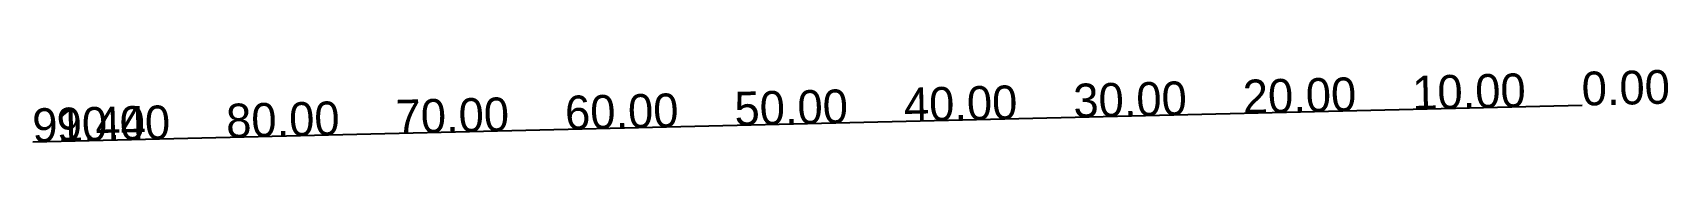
# Model space of a CAD drawing. Extents: x 2521.3 to 2617.8, y 1169.5 to 1173.8.
import ezdxf

# ---------------------------------------------------------------- set-up
doc = ezdxf.new("R2010")
doc.units = 0
doc.layers.add('B', color=7, linetype='CONTINUOUS')

msp = doc.modelspace()

# ---------------------------------------------------------------- linework, layer by layer
at = {"layer": 'B', "color": 1, "linetype": 'CONTINUOUS'}
msp.add_lwpolyline([(2612.7582, 1171.663), (2521.3437, 1169.4951)], dxfattribs=at)

# ---------------------------------------------------------------- texts
at = {"layer": 'B', "color": 1}
for s, p in [('10.00', (2602.761011, 1171.425916)), ('0.00', (2612.7582, 1171.663)), ('50.00', (2562.772254, 1170.47758)), ('40.00', (2572.769443, 1170.714664)), ('30.00', (2582.766633, 1170.951748)), ('20.00', (2592.763822, 1171.188832)), ('91.44', (2521.343719, 1169.4951)), ('90.00', (2522.783498, 1169.529245)), ('80.00', (2532.780687, 1169.766329)), ('70.00', (2542.777876, 1170.003413)), ('60.00', (2552.775065, 1170.240497))]:
    msp.add_text(s, height=2, rotation=1.359, dxfattribs=at).set_placement(p)

doc.saveas('drawing.dxf')
